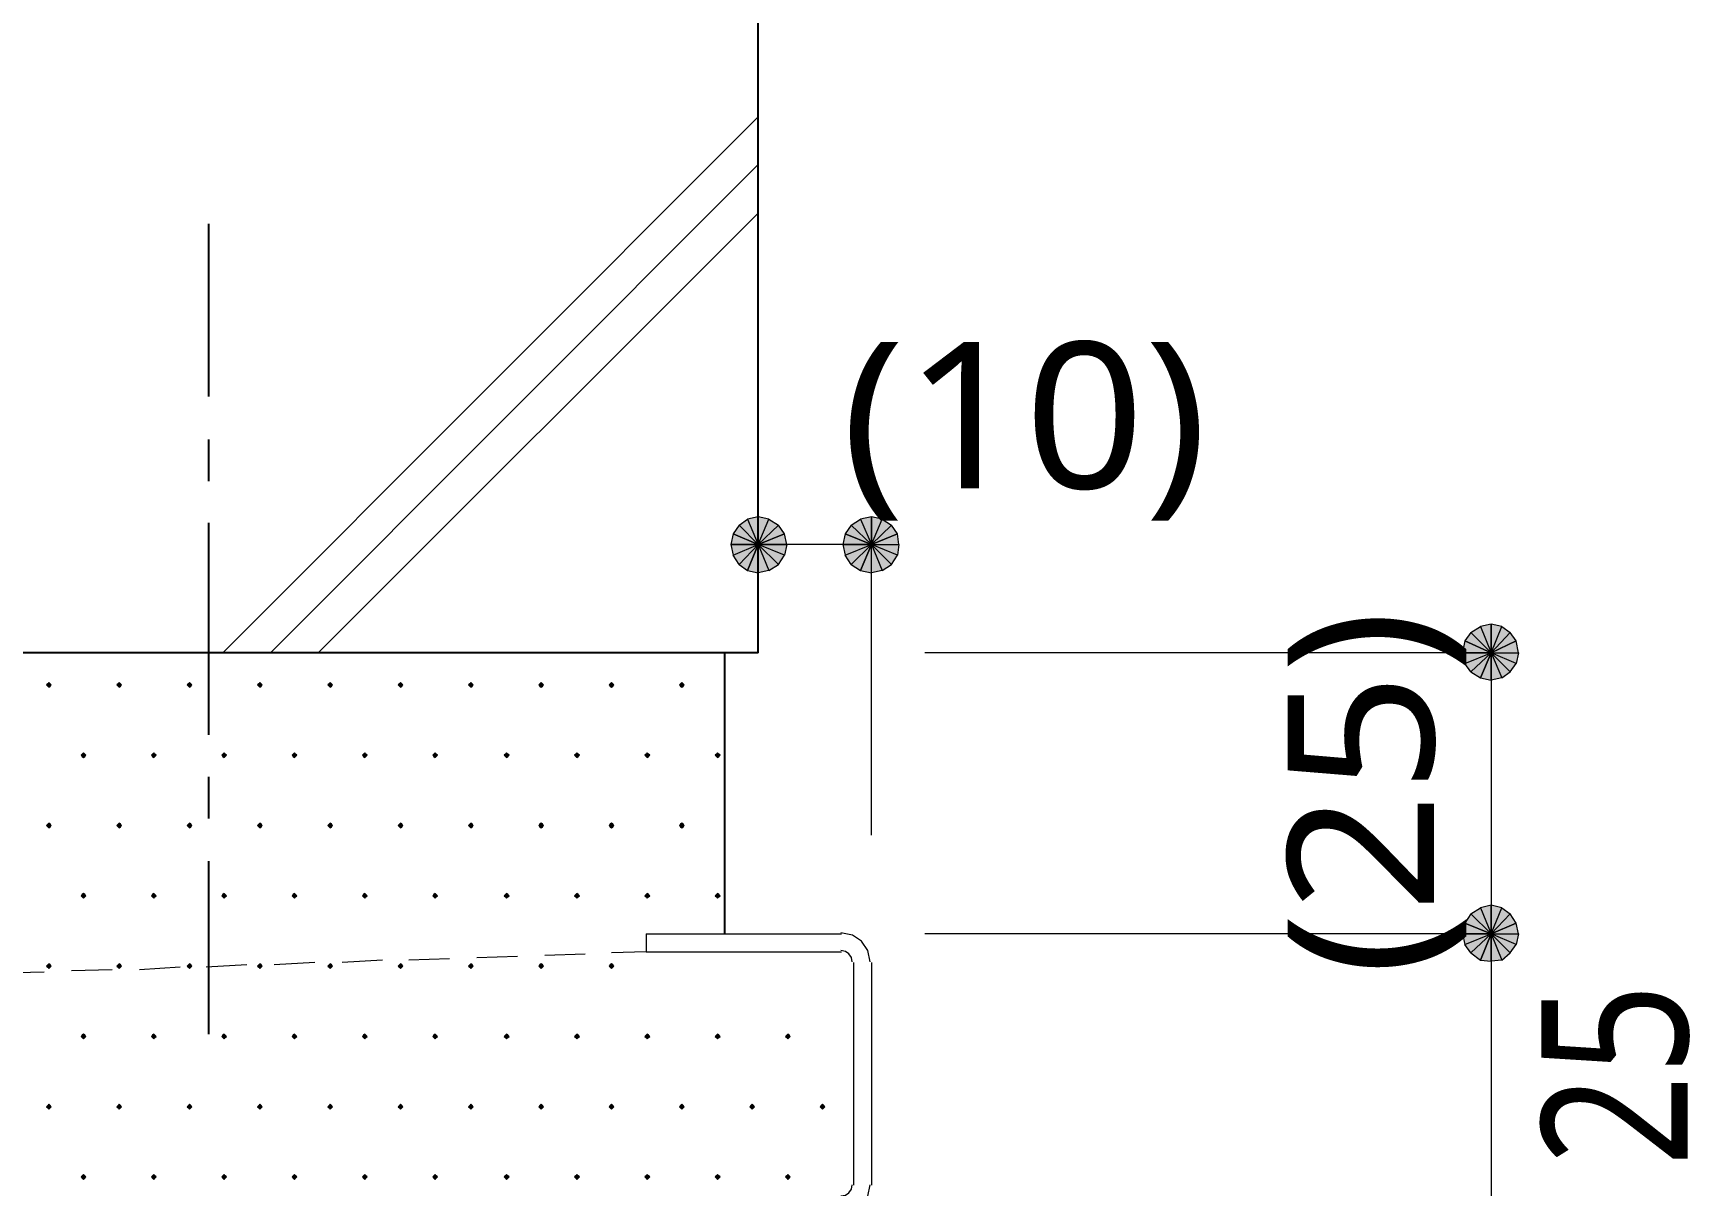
# Model space of a CAD drawing. Header units: millimetres. Extents: x 0 to 420, y 0 to 297.
# Drawn here: x 334.07 to 363.49, y 224.57 to 245.05 of the extents above; entities that cross this region are included whole.
import ezdxf
from ezdxf.enums import TextEntityAlignment as Align

# ---------------------------------------------------------------- set-up
doc = ezdxf.new("R2010")
doc.units = ezdxf.units.MM
doc.styles.add('kst32b', font='NotoSansJP-Variable.ttf')

msp = doc.modelspace()

# ---------------------------------------------------------------- hatches: boundary and pattern name
h = msp.add_hatch(color=7)
h.paths.add_polyline_path([(346.943, 236.453), (346.752, 236.411), (346.943, 235.966), (346.943, 236.453)])
h.paths.add_polyline_path([(346.752, 236.411), (346.943, 235.966), (346.604, 236.305), (346.752, 236.411)])
h.paths.add_polyline_path([(346.943, 235.966), (346.604, 236.305), (346.498, 236.156), (346.943, 235.966)])
h = msp.add_hatch(color=7)
h.paths.add_polyline_path([(347.409, 236.156), (347.303, 236.305), (346.943, 235.966), (347.409, 236.156)])
h.paths.add_polyline_path([(347.303, 236.305), (346.943, 235.966), (347.133, 236.411), (347.303, 236.305)])
h.paths.add_polyline_path([(346.943, 235.966), (347.133, 236.411), (346.943, 236.453), (346.943, 235.966)])
h = msp.add_hatch(color=7)
h.paths.add_polyline_path([(348.954, 236.453), (348.763, 236.411), (348.954, 235.966), (348.954, 236.453)])
h.paths.add_polyline_path([(348.763, 236.411), (348.954, 235.966), (348.594, 236.305), (348.763, 236.411)])
h.paths.add_polyline_path([(348.954, 235.966), (348.594, 236.305), (348.488, 236.156), (348.954, 235.966)])
h = msp.add_hatch(color=7)
h.paths.add_polyline_path([(349.419, 236.156), (349.313, 236.305), (348.954, 235.966), (349.419, 236.156)])
h.paths.add_polyline_path([(349.313, 236.305), (348.954, 235.966), (349.144, 236.411), (349.313, 236.305)])
h.paths.add_polyline_path([(348.954, 235.966), (349.144, 236.411), (348.954, 236.453), (348.954, 235.966)])
for points in [[(346.498, 236.156), (346.456, 235.966), (346.943, 235.966), (346.498, 236.156)], [(348.488, 236.156), (348.446, 235.966), (348.954, 235.966), (348.488, 236.156)], [(359.495, 234.251), (359.452, 234.04), (359.96, 234.04), (359.495, 234.251)], [(334.349, 233.511), (334.328, 233.489), (334.306, 233.468), (334.328, 233.447), (334.349, 233.426), (334.37, 233.447), (334.391, 233.468), (334.37, 233.489), (334.349, 233.511)], [(335.597, 233.511), (335.576, 233.489), (335.555, 233.468), (335.576, 233.447), (335.597, 233.426), (335.619, 233.447), (335.64, 233.468), (335.619, 233.489), (335.597, 233.511)], [(336.846, 233.511), (336.825, 233.489), (336.804, 233.468), (336.825, 233.447), (336.846, 233.426), (336.868, 233.447), (336.889, 233.468), (336.868, 233.489), (336.846, 233.511)], [(338.095, 233.511), (338.074, 233.489), (338.053, 233.468), (338.074, 233.447), (338.095, 233.426), (338.116, 233.447), (338.137, 233.468), (338.116, 233.489), (338.095, 233.511)], [(339.344, 233.511), (339.323, 233.489), (339.302, 233.468), (339.323, 233.447), (339.344, 233.426), (339.365, 233.447), (339.386, 233.468), (339.365, 233.489), (339.344, 233.511)], [(340.593, 233.511), (340.572, 233.489), (340.551, 233.468), (340.572, 233.447), (340.593, 233.426), (340.614, 233.447), (340.635, 233.468), (340.614, 233.489), (340.593, 233.511)], [(341.842, 233.511), (341.821, 233.489), (341.799, 233.468), (341.821, 233.447), (341.842, 233.426), (341.863, 233.447), (341.884, 233.468), (341.863, 233.489), (341.842, 233.511)], [(343.091, 233.511), (343.069, 233.489), (343.048, 233.468), (343.069, 233.447), (343.091, 233.426), (343.112, 233.447), (343.133, 233.468), (343.112, 233.489), (343.091, 233.511)], [(344.339, 233.511), (344.318, 233.489), (344.297, 233.468), (344.318, 233.447), (344.339, 233.426), (344.361, 233.447), (344.382, 233.468), (344.361, 233.489), (344.339, 233.511)], [(345.588, 233.511), (345.567, 233.489), (345.546, 233.468), (345.567, 233.447), (345.588, 233.426), (345.609, 233.447), (345.63, 233.468), (345.609, 233.489), (345.588, 233.511)], [(334.962, 232.262), (334.941, 232.241), (334.92, 232.22), (334.941, 232.198), (334.962, 232.177), (334.984, 232.198), (335.005, 232.22), (334.984, 232.241), (334.962, 232.262)], [(336.211, 232.262), (336.19, 232.241), (336.169, 232.22), (336.19, 232.198), (336.211, 232.177), (336.232, 232.198), (336.254, 232.22), (336.232, 232.241), (336.211, 232.262)], [(337.46, 232.262), (337.439, 232.241), (337.418, 232.22), (337.439, 232.198), (337.46, 232.177), (337.481, 232.198), (337.503, 232.22), (337.481, 232.241), (337.46, 232.262)], [(338.709, 232.262), (338.688, 232.241), (338.667, 232.22), (338.688, 232.198), (338.709, 232.177), (338.73, 232.198), (338.751, 232.22), (338.73, 232.241), (338.709, 232.262)], [(339.958, 232.262), (339.937, 232.241), (339.916, 232.22), (339.937, 232.198), (339.958, 232.177), (339.979, 232.198), (340, 232.22), (339.979, 232.241), (339.958, 232.262)], [(341.207, 232.262), (341.186, 232.241), (341.164, 232.22), (341.186, 232.198), (341.207, 232.177), (341.228, 232.198), (341.249, 232.22), (341.228, 232.241), (341.207, 232.262)], [(342.477, 232.262), (342.455, 232.241), (342.434, 232.22), (342.455, 232.198), (342.477, 232.177), (342.498, 232.198), (342.519, 232.22), (342.498, 232.241), (342.477, 232.262)], [(343.726, 232.262), (343.704, 232.241), (343.683, 232.22), (343.704, 232.198), (343.726, 232.177), (343.747, 232.198), (343.768, 232.22), (343.747, 232.241), (343.726, 232.262)], [(344.974, 232.262), (344.953, 232.241), (344.932, 232.22), (344.953, 232.198), (344.974, 232.177), (344.996, 232.198), (345.017, 232.22), (344.996, 232.241), (344.974, 232.262)], [(346.223, 232.262), (346.202, 232.241), (346.181, 232.22), (346.202, 232.198), (346.223, 232.177), (346.244, 232.198), (346.266, 232.22), (346.244, 232.241), (346.223, 232.262)], [(334.349, 231.013), (334.328, 230.992), (334.306, 230.971), (334.328, 230.949), (334.349, 230.928), (334.37, 230.949), (334.391, 230.971), (334.37, 230.992), (334.349, 231.013)], [(335.597, 231.013), (335.576, 230.992), (335.555, 230.971), (335.576, 230.949), (335.597, 230.928), (335.619, 230.949), (335.64, 230.971), (335.619, 230.992), (335.597, 231.013)], [(336.846, 231.013), (336.825, 230.992), (336.804, 230.971), (336.825, 230.949), (336.846, 230.928), (336.868, 230.949), (336.889, 230.971), (336.868, 230.992), (336.846, 231.013)], [(338.095, 231.013), (338.074, 230.992), (338.053, 230.971), (338.074, 230.949), (338.095, 230.928), (338.116, 230.949), (338.137, 230.971), (338.116, 230.992), (338.095, 231.013)], [(339.344, 231.013), (339.323, 230.992), (339.302, 230.971), (339.323, 230.949), (339.344, 230.928), (339.365, 230.949), (339.386, 230.971), (339.365, 230.992), (339.344, 231.013)], [(340.593, 231.013), (340.572, 230.992), (340.551, 230.971), (340.572, 230.949), (340.593, 230.928), (340.614, 230.949), (340.635, 230.971), (340.614, 230.992), (340.593, 231.013)], [(341.842, 231.013), (341.821, 230.992), (341.799, 230.971), (341.821, 230.949), (341.842, 230.928), (341.863, 230.949), (341.884, 230.971), (341.863, 230.992), (341.842, 231.013)], [(343.091, 231.013), (343.069, 230.992), (343.048, 230.971), (343.069, 230.949), (343.091, 230.928), (343.112, 230.949), (343.133, 230.971), (343.112, 230.992), (343.091, 231.013)], [(344.339, 231.013), (344.318, 230.992), (344.297, 230.971), (344.318, 230.949), (344.339, 230.928), (344.361, 230.949), (344.382, 230.971), (344.361, 230.992), (344.339, 231.013)], [(345.588, 231.013), (345.567, 230.992), (345.546, 230.971), (345.567, 230.949), (345.588, 230.928), (345.609, 230.949), (345.63, 230.971), (345.609, 230.992), (345.588, 231.013)], [(334.962, 229.764), (334.941, 229.743), (334.92, 229.722), (334.941, 229.701), (334.962, 229.679), (334.984, 229.701), (335.005, 229.722), (334.984, 229.743), (334.962, 229.764)], [(336.211, 229.764), (336.19, 229.743), (336.169, 229.722), (336.19, 229.701), (336.211, 229.679), (336.232, 229.701), (336.254, 229.722), (336.232, 229.743), (336.211, 229.764)], [(337.46, 229.764), (337.439, 229.743), (337.418, 229.722), (337.439, 229.701), (337.46, 229.679), (337.481, 229.701), (337.503, 229.722), (337.481, 229.743), (337.46, 229.764)], [(338.709, 229.764), (338.688, 229.743), (338.667, 229.722), (338.688, 229.701), (338.709, 229.679), (338.73, 229.701), (338.751, 229.722), (338.73, 229.743), (338.709, 229.764)], [(339.958, 229.764), (339.937, 229.743), (339.916, 229.722), (339.937, 229.701), (339.958, 229.679), (339.979, 229.701), (340, 229.722), (339.979, 229.743), (339.958, 229.764)], [(341.207, 229.764), (341.186, 229.743), (341.164, 229.722), (341.186, 229.701), (341.207, 229.679), (341.228, 229.701), (341.249, 229.722), (341.228, 229.743), (341.207, 229.764)], [(342.477, 229.764), (342.455, 229.743), (342.434, 229.722), (342.455, 229.701), (342.477, 229.679), (342.498, 229.701), (342.519, 229.722), (342.498, 229.743), (342.477, 229.764)], [(343.726, 229.764), (343.704, 229.743), (343.683, 229.722), (343.704, 229.701), (343.726, 229.679), (343.747, 229.701), (343.768, 229.722), (343.747, 229.743), (343.726, 229.764)], [(344.974, 229.764), (344.953, 229.743), (344.932, 229.722), (344.953, 229.701), (344.974, 229.679), (344.996, 229.701), (345.017, 229.722), (344.996, 229.743), (344.974, 229.764)], [(346.223, 229.764), (346.202, 229.743), (346.181, 229.722), (346.202, 229.701), (346.223, 229.679), (346.244, 229.701), (346.266, 229.722), (346.244, 229.743), (346.223, 229.764)], [(359.495, 229.235), (359.452, 229.045), (359.96, 229.045), (359.495, 229.235)], [(334.349, 228.515), (334.328, 228.494), (334.306, 228.473), (334.328, 228.452), (334.349, 228.431), (334.37, 228.452), (334.391, 228.473), (334.37, 228.494), (334.349, 228.515)], [(335.597, 228.515), (335.576, 228.494), (335.555, 228.473), (335.576, 228.452), (335.597, 228.431), (335.619, 228.452), (335.64, 228.473), (335.619, 228.494), (335.597, 228.515)], [(336.846, 228.515), (336.825, 228.494), (336.804, 228.473), (336.825, 228.452), (336.846, 228.431), (336.868, 228.452), (336.889, 228.473), (336.868, 228.494), (336.846, 228.515)], [(338.095, 228.515), (338.074, 228.494), (338.053, 228.473), (338.074, 228.452), (338.095, 228.431), (338.116, 228.452), (338.137, 228.473), (338.116, 228.494), (338.095, 228.515)], [(339.344, 228.515), (339.323, 228.494), (339.302, 228.473), (339.323, 228.452), (339.344, 228.431), (339.365, 228.452), (339.386, 228.473), (339.365, 228.494), (339.344, 228.515)], [(340.593, 228.515), (340.572, 228.494), (340.551, 228.473), (340.572, 228.452), (340.593, 228.431), (340.614, 228.452), (340.635, 228.473), (340.614, 228.494), (340.593, 228.515)], [(341.842, 228.515), (341.821, 228.494), (341.799, 228.473), (341.821, 228.452), (341.842, 228.431), (341.863, 228.452), (341.884, 228.473), (341.863, 228.494), (341.842, 228.515)], [(343.091, 228.515), (343.069, 228.494), (343.048, 228.473), (343.069, 228.452), (343.091, 228.431), (343.112, 228.452), (343.133, 228.473), (343.112, 228.494), (343.091, 228.515)], [(344.339, 228.515), (344.318, 228.494), (344.297, 228.473), (344.318, 228.452), (344.339, 228.431), (344.361, 228.452), (344.382, 228.473), (344.361, 228.494), (344.339, 228.515)], [(334.962, 227.266), (334.941, 227.245), (334.92, 227.224), (334.941, 227.203), (334.962, 227.182), (334.984, 227.203), (335.005, 227.224), (334.984, 227.245), (334.962, 227.266)], [(336.211, 227.266), (336.19, 227.245), (336.169, 227.224), (336.19, 227.203), (336.211, 227.182), (336.232, 227.203), (336.254, 227.224), (336.232, 227.245), (336.211, 227.266)], [(337.46, 227.266), (337.439, 227.245), (337.418, 227.224), (337.439, 227.203), (337.46, 227.182), (337.481, 227.203), (337.503, 227.224), (337.481, 227.245), (337.46, 227.266)], [(338.709, 227.266), (338.688, 227.245), (338.667, 227.224), (338.688, 227.203), (338.709, 227.182), (338.73, 227.203), (338.751, 227.224), (338.73, 227.245), (338.709, 227.266)], [(339.958, 227.266), (339.937, 227.245), (339.916, 227.224), (339.937, 227.203), (339.958, 227.182), (339.979, 227.203), (340, 227.224), (339.979, 227.245), (339.958, 227.266)], [(341.207, 227.266), (341.186, 227.245), (341.164, 227.224), (341.186, 227.203), (341.207, 227.182), (341.228, 227.203), (341.249, 227.224), (341.228, 227.245), (341.207, 227.266)], [(342.477, 227.266), (342.455, 227.245), (342.434, 227.224), (342.455, 227.203), (342.477, 227.182), (342.498, 227.203), (342.519, 227.224), (342.498, 227.245), (342.477, 227.266)], [(343.726, 227.266), (343.704, 227.245), (343.683, 227.224), (343.704, 227.203), (343.726, 227.182), (343.747, 227.203), (343.768, 227.224), (343.747, 227.245), (343.726, 227.266)], [(344.974, 227.266), (344.953, 227.245), (344.932, 227.224), (344.953, 227.203), (344.974, 227.182), (344.996, 227.203), (345.017, 227.224), (344.996, 227.245), (344.974, 227.266)], [(346.223, 227.266), (346.202, 227.245), (346.181, 227.224), (346.202, 227.203), (346.223, 227.182), (346.244, 227.203), (346.266, 227.224), (346.244, 227.245), (346.223, 227.266)], [(347.472, 227.266), (347.451, 227.245), (347.43, 227.224), (347.451, 227.203), (347.472, 227.182), (347.493, 227.203), (347.514, 227.224), (347.493, 227.245), (347.472, 227.266)], [(334.349, 226.018), (334.328, 225.996), (334.306, 225.975), (334.328, 225.954), (334.349, 225.933), (334.37, 225.954), (334.391, 225.975), (334.37, 225.996), (334.349, 226.018)], [(335.597, 226.018), (335.576, 225.996), (335.555, 225.975), (335.576, 225.954), (335.597, 225.933), (335.619, 225.954), (335.64, 225.975), (335.619, 225.996), (335.597, 226.018)], [(336.846, 226.018), (336.825, 225.996), (336.804, 225.975), (336.825, 225.954), (336.846, 225.933), (336.868, 225.954), (336.889, 225.975), (336.868, 225.996), (336.846, 226.018)], [(338.095, 226.018), (338.074, 225.996), (338.053, 225.975), (338.074, 225.954), (338.095, 225.933), (338.116, 225.954), (338.137, 225.975), (338.116, 225.996), (338.095, 226.018)], [(339.344, 226.018), (339.323, 225.996), (339.302, 225.975), (339.323, 225.954), (339.344, 225.933), (339.365, 225.954), (339.386, 225.975), (339.365, 225.996), (339.344, 226.018)], [(340.593, 226.018), (340.572, 225.996), (340.551, 225.975), (340.572, 225.954), (340.593, 225.933), (340.614, 225.954), (340.635, 225.975), (340.614, 225.996), (340.593, 226.018)], [(341.842, 226.018), (341.821, 225.996), (341.799, 225.975), (341.821, 225.954), (341.842, 225.933), (341.863, 225.954), (341.884, 225.975), (341.863, 225.996), (341.842, 226.018)], [(343.091, 226.018), (343.069, 225.996), (343.048, 225.975), (343.069, 225.954), (343.091, 225.933), (343.112, 225.954), (343.133, 225.975), (343.112, 225.996), (343.091, 226.018)], [(344.339, 226.018), (344.318, 225.996), (344.297, 225.975), (344.318, 225.954), (344.339, 225.933), (344.361, 225.954), (344.382, 225.975), (344.361, 225.996), (344.339, 226.018)], [(345.588, 226.018), (345.567, 225.996), (345.546, 225.975), (345.567, 225.954), (345.588, 225.933), (345.609, 225.954), (345.63, 225.975), (345.609, 225.996), (345.588, 226.018)], [(346.837, 226.018), (346.816, 225.996), (346.795, 225.975), (346.816, 225.954), (346.837, 225.933), (346.858, 225.954), (346.879, 225.975), (346.858, 225.996), (346.837, 226.018)], [(348.086, 226.018), (348.065, 225.996), (348.044, 225.975), (348.065, 225.954), (348.086, 225.933), (348.107, 225.954), (348.128, 225.975), (348.107, 225.996), (348.086, 226.018)], [(334.962, 224.769), (334.941, 224.748), (334.92, 224.726), (334.941, 224.705), (334.962, 224.684), (334.984, 224.705), (335.005, 224.726), (334.984, 224.748), (334.962, 224.769)], [(336.211, 224.769), (336.19, 224.748), (336.169, 224.726), (336.19, 224.705), (336.211, 224.684), (336.232, 224.705), (336.254, 224.726), (336.232, 224.748), (336.211, 224.769)], [(337.46, 224.769), (337.439, 224.748), (337.418, 224.726), (337.439, 224.705), (337.46, 224.684), (337.481, 224.705), (337.503, 224.726), (337.481, 224.748), (337.46, 224.769)], [(338.709, 224.769), (338.688, 224.748), (338.667, 224.726), (338.688, 224.705), (338.709, 224.684), (338.73, 224.705), (338.751, 224.726), (338.73, 224.748), (338.709, 224.769)], [(339.958, 224.769), (339.937, 224.748), (339.916, 224.726), (339.937, 224.705), (339.958, 224.684), (339.979, 224.705), (340, 224.726), (339.979, 224.748), (339.958, 224.769)], [(341.207, 224.769), (341.186, 224.748), (341.164, 224.726), (341.186, 224.705), (341.207, 224.684), (341.228, 224.705), (341.249, 224.726), (341.228, 224.748), (341.207, 224.769)], [(342.477, 224.769), (342.455, 224.748), (342.434, 224.726), (342.455, 224.705), (342.477, 224.684), (342.498, 224.705), (342.519, 224.726), (342.498, 224.748), (342.477, 224.769)], [(343.726, 224.769), (343.704, 224.748), (343.683, 224.726), (343.704, 224.705), (343.726, 224.684), (343.747, 224.705), (343.768, 224.726), (343.747, 224.748), (343.726, 224.769)], [(344.974, 224.769), (344.953, 224.748), (344.932, 224.726), (344.953, 224.705), (344.974, 224.684), (344.996, 224.705), (345.017, 224.726), (344.996, 224.748), (344.974, 224.769)], [(346.223, 224.769), (346.202, 224.748), (346.181, 224.726), (346.202, 224.705), (346.223, 224.684), (346.244, 224.705), (346.266, 224.726), (346.244, 224.748), (346.223, 224.769)], [(347.472, 224.769), (347.451, 224.748), (347.43, 224.726), (347.451, 224.705), (347.472, 224.684), (347.493, 224.705), (347.514, 224.726), (347.493, 224.748), (347.472, 224.769)]]:
    msp.add_hatch(color=7).paths.add_polyline_path(points)
h = msp.add_hatch(color=7)
h.paths.add_polyline_path([(346.456, 235.966), (346.498, 235.775), (346.943, 235.966), (346.456, 235.966)])
h.paths.add_polyline_path([(346.498, 235.775), (346.943, 235.966), (346.604, 235.606), (346.498, 235.775)])
h.paths.add_polyline_path([(346.943, 235.966), (346.604, 235.606), (346.752, 235.5), (346.943, 235.966)])
h = msp.add_hatch(color=7)
h.paths.add_polyline_path([(346.752, 235.5), (346.943, 235.458), (346.943, 235.966), (346.752, 235.5)])
h.paths.add_polyline_path([(346.943, 235.458), (346.943, 235.966), (347.133, 235.5), (346.943, 235.458)])
h.paths.add_polyline_path([(346.943, 235.966), (347.133, 235.5), (347.303, 235.606), (346.943, 235.966)])
h = msp.add_hatch(color=7)
h.paths.add_polyline_path([(347.303, 235.606), (347.409, 235.775), (346.943, 235.966), (347.303, 235.606)])
h.paths.add_polyline_path([(347.409, 235.775), (346.943, 235.966), (347.451, 235.966), (347.409, 235.775)])
h.paths.add_polyline_path([(346.943, 235.966), (347.451, 235.966), (347.409, 236.156), (346.943, 235.966)])
h = msp.add_hatch(color=7)
h.paths.add_polyline_path([(348.446, 235.966), (348.488, 235.775), (348.954, 235.966), (348.446, 235.966)])
h.paths.add_polyline_path([(348.488, 235.775), (348.954, 235.966), (348.594, 235.606), (348.488, 235.775)])
h.paths.add_polyline_path([(348.954, 235.966), (348.594, 235.606), (348.763, 235.5), (348.954, 235.966)])
h = msp.add_hatch(color=7)
h.paths.add_polyline_path([(348.763, 235.5), (348.954, 235.458), (348.954, 235.966), (348.763, 235.5)])
h.paths.add_polyline_path([(348.954, 235.458), (348.954, 235.966), (349.144, 235.5), (348.954, 235.458)])
h.paths.add_polyline_path([(348.954, 235.966), (349.144, 235.5), (349.313, 235.606), (348.954, 235.966)])
h = msp.add_hatch(color=7)
h.paths.add_polyline_path([(349.313, 235.606), (349.419, 235.775), (348.954, 235.966), (349.313, 235.606)])
h.paths.add_polyline_path([(349.419, 235.775), (348.954, 235.966), (349.441, 235.966), (349.419, 235.775)])
h.paths.add_polyline_path([(348.954, 235.966), (349.441, 235.966), (349.419, 236.156), (348.954, 235.966)])
h = msp.add_hatch(color=7)
h.paths.add_polyline_path([(359.96, 234.548), (359.77, 234.505), (359.96, 234.04), (359.96, 234.548)])
h.paths.add_polyline_path([(359.77, 234.505), (359.96, 234.04), (359.6, 234.4), (359.77, 234.505)])
h.paths.add_polyline_path([(359.96, 234.04), (359.6, 234.4), (359.495, 234.251), (359.96, 234.04)])
h = msp.add_hatch(color=7)
h.paths.add_polyline_path([(360.405, 234.251), (360.299, 234.4), (359.96, 234.04), (360.405, 234.251)])
h.paths.add_polyline_path([(360.299, 234.4), (359.96, 234.04), (360.151, 234.505), (360.299, 234.4)])
h.paths.add_polyline_path([(359.96, 234.04), (360.151, 234.505), (359.96, 234.548), (359.96, 234.04)])
h = msp.add_hatch(color=7)
h.paths.add_polyline_path([(360.299, 233.701), (360.405, 233.849), (359.96, 234.04), (360.299, 233.701)])
h.paths.add_polyline_path([(360.405, 233.849), (359.96, 234.04), (360.447, 234.04), (360.405, 233.849)])
h.paths.add_polyline_path([(359.96, 234.04), (360.447, 234.04), (360.405, 234.251), (359.96, 234.04)])
h = msp.add_hatch(color=7)
h.paths.add_polyline_path([(359.452, 234.04), (359.495, 233.849), (359.96, 234.04), (359.452, 234.04)])
h.paths.add_polyline_path([(359.495, 233.849), (359.96, 234.04), (359.6, 233.701), (359.495, 233.849)])
h.paths.add_polyline_path([(359.96, 234.04), (359.6, 233.701), (359.77, 233.595), (359.96, 234.04)])
h = msp.add_hatch(color=7)
h.paths.add_polyline_path([(359.77, 233.595), (359.96, 233.553), (359.96, 234.04), (359.77, 233.595)])
h.paths.add_polyline_path([(359.96, 233.553), (359.96, 234.04), (360.151, 233.595), (359.96, 233.553)])
h.paths.add_polyline_path([(359.96, 234.04), (360.151, 233.595), (360.299, 233.701), (359.96, 234.04)])
h = msp.add_hatch(color=7)
h.paths.add_polyline_path([(359.96, 229.553), (359.77, 229.51), (359.96, 229.045), (359.96, 229.553)])
h.paths.add_polyline_path([(359.77, 229.51), (359.96, 229.045), (359.6, 229.404), (359.77, 229.51)])
h.paths.add_polyline_path([(359.96, 229.045), (359.6, 229.404), (359.495, 229.235), (359.96, 229.045)])
h = msp.add_hatch(color=7)
h.paths.add_polyline_path([(360.405, 229.235), (360.299, 229.404), (359.96, 229.045), (360.405, 229.235)])
h.paths.add_polyline_path([(360.299, 229.404), (359.96, 229.045), (360.151, 229.51), (360.299, 229.404)])
h.paths.add_polyline_path([(359.96, 229.045), (360.151, 229.51), (359.96, 229.553), (359.96, 229.045)])
h = msp.add_hatch(color=7)
h.paths.add_polyline_path([(360.299, 228.706), (360.405, 228.854), (359.96, 229.045), (360.299, 228.706)])
h.paths.add_polyline_path([(360.405, 228.854), (359.96, 229.045), (360.447, 229.045), (360.405, 228.854)])
h.paths.add_polyline_path([(359.96, 229.045), (360.447, 229.045), (360.405, 229.235), (359.96, 229.045)])
h = msp.add_hatch(color=7)
h.paths.add_polyline_path([(359.452, 229.045), (359.495, 228.854), (359.96, 229.045), (359.452, 229.045)])
h.paths.add_polyline_path([(359.495, 228.854), (359.96, 229.045), (359.6, 228.706), (359.495, 228.854)])
h.paths.add_polyline_path([(359.96, 229.045), (359.6, 228.706), (359.77, 228.579), (359.96, 229.045)])
h = msp.add_hatch(color=7)
h.paths.add_polyline_path([(359.77, 228.579), (359.96, 228.558), (359.96, 229.045), (359.77, 228.579)])
h.paths.add_polyline_path([(359.96, 228.558), (359.96, 229.045), (360.151, 228.579), (359.96, 228.558)])
h.paths.add_polyline_path([(359.96, 229.045), (360.151, 228.579), (360.299, 228.706), (359.96, 229.045)])

# ---------------------------------------------------------------- linework, layer by layer
at = {"lineweight": 25}
for points in [[(346.943, 234.04), (346.943, 256.053)], [(337.185, 241.66), (337.185, 238.591)], [(337.185, 237.829), (337.185, 237.088)], [(337.185, 236.347), (337.185, 232.579)], [(346.943, 234.04), (320.442, 234.04)], [(346.35, 229.045), (346.35, 234.04)], [(337.185, 231.838), (337.185, 231.098)], [(337.185, 230.336), (337.185, 227.266)]]:
    msp.add_lwpolyline(points, dxfattribs=at)
at = {"lineweight": 13}
for points in [[(337.439, 234.04), (346.943, 243.565)], [(338.286, 234.04), (346.943, 242.718)], [(339.132, 234.04), (346.943, 241.85)], [(348.954, 230.801), (348.954, 235.966), (346.943, 235.966)], [(359.96, 234.04), (349.906, 234.04)], [(359.96, 234.04), (359.96, 229.045), (359.96, 224.049), (359.96, 223.456)], [(344.953, 229.045), (348.425, 229.045)], [(344.953, 229.045), (344.953, 228.727)], [(348.932, 228.547), (348.892, 228.749), (348.781, 228.914), (348.616, 229.025), (348.414, 229.066)], [(359.96, 229.045), (349.906, 229.045)], [(342.667, 228.642), (341.947, 228.621)], [(343.874, 228.685), (343.154, 228.663)], [(344.953, 228.727), (344.339, 228.706)], [(344.953, 228.727), (348.425, 228.727)], [(348.615, 228.547), (348.599, 228.625), (348.556, 228.689), (348.492, 228.732), (348.414, 228.748)], [(334.264, 228.367), (333.544, 228.346)], [(335.471, 228.409), (334.751, 228.388)], [(336.677, 228.452), (335.957, 228.409)], [(337.862, 228.494), (337.143, 228.452)], [(339.069, 228.537), (338.349, 228.494)], [(340.275, 228.579), (339.556, 228.537)], [(341.461, 228.6), (340.741, 228.579)], [(348.636, 228.537), (348.636, 224.578)], [(348.954, 228.537), (348.954, 224.578)], [(348.414, 224.07), (348.616, 224.111), (348.781, 224.222), (348.892, 224.387), (348.932, 224.589)], [(348.414, 224.388), (348.492, 224.404), (348.556, 224.447), (348.599, 224.511), (348.615, 224.589)]]:
    msp.add_lwpolyline(points, dxfattribs=at)
at = {"lineweight": 0}
for points in [[(346.943, 235.966), (346.604, 236.305), (346.498, 236.156)], [(346.752, 236.411), (346.943, 235.966), (346.604, 236.305)], [(346.943, 236.453), (346.752, 236.411), (346.943, 235.966)], [(346.943, 235.966), (347.133, 236.411), (346.943, 236.453)], [(347.303, 236.305), (346.943, 235.966), (347.133, 236.411)], [(347.409, 236.156), (347.303, 236.305), (346.943, 235.966)], [(348.954, 235.966), (348.594, 236.305), (348.488, 236.156)], [(348.763, 236.411), (348.954, 235.966), (348.594, 236.305)], [(348.954, 236.453), (348.763, 236.411), (348.954, 235.966)], [(348.954, 235.966), (349.144, 236.411), (348.954, 236.453)], [(349.313, 236.305), (348.954, 235.966), (349.144, 236.411)], [(349.419, 236.156), (349.313, 236.305), (348.954, 235.966)], [(346.498, 236.156), (346.456, 235.966), (346.943, 235.966)], [(346.456, 235.966), (346.498, 235.775), (346.943, 235.966)], [(346.498, 235.775), (346.943, 235.966), (346.604, 235.606)], [(346.943, 235.966), (346.604, 235.606), (346.752, 235.5)], [(346.752, 235.5), (346.943, 235.458), (346.943, 235.966)], [(346.943, 235.966), (347.451, 235.966), (347.409, 236.156)], [(346.943, 235.458), (346.943, 235.966), (347.133, 235.5)], [(346.943, 235.966), (347.133, 235.5), (347.303, 235.606)], [(347.303, 235.606), (347.409, 235.775), (346.943, 235.966)], [(347.409, 235.775), (346.943, 235.966), (347.451, 235.966)], [(348.488, 236.156), (348.446, 235.966), (348.954, 235.966)], [(348.446, 235.966), (348.488, 235.775), (348.954, 235.966)], [(348.488, 235.775), (348.954, 235.966), (348.594, 235.606)], [(348.954, 235.966), (348.594, 235.606), (348.763, 235.5)], [(348.763, 235.5), (348.954, 235.458), (348.954, 235.966)], [(348.954, 235.966), (349.441, 235.966), (349.419, 236.156)], [(348.954, 235.458), (348.954, 235.966), (349.144, 235.5)], [(348.954, 235.966), (349.144, 235.5), (349.313, 235.606)], [(349.313, 235.606), (349.419, 235.775), (348.954, 235.966)], [(349.419, 235.775), (348.954, 235.966), (349.441, 235.966)], [(359.77, 234.505), (359.96, 234.04), (359.6, 234.4)], [(359.96, 234.548), (359.77, 234.505), (359.96, 234.04)], [(359.96, 234.04), (360.151, 234.505), (359.96, 234.548)], [(360.299, 234.4), (359.96, 234.04), (360.151, 234.505)], [(359.495, 234.251), (359.452, 234.04), (359.96, 234.04)], [(359.96, 234.04), (359.6, 234.4), (359.495, 234.251)], [(360.405, 234.251), (360.299, 234.4), (359.96, 234.04)], [(359.96, 234.04), (360.447, 234.04), (360.405, 234.251)], [(359.452, 234.04), (359.495, 233.849), (359.96, 234.04)], [(359.495, 233.849), (359.96, 234.04), (359.6, 233.701)], [(359.96, 234.04), (359.6, 233.701), (359.77, 233.595)], [(359.77, 233.595), (359.96, 233.553), (359.96, 234.04)], [(359.96, 233.553), (359.96, 234.04), (360.151, 233.595)], [(359.96, 234.04), (360.151, 233.595), (360.299, 233.701)], [(360.299, 233.701), (360.405, 233.849), (359.96, 234.04)], [(360.405, 233.849), (359.96, 234.04), (360.447, 234.04)], [(334.349, 233.511), (334.328, 233.489), (334.306, 233.468), (334.328, 233.447), (334.349, 233.426), (334.37, 233.447), (334.391, 233.468), (334.37, 233.489)], [(335.597, 233.511), (335.576, 233.489), (335.555, 233.468), (335.576, 233.447), (335.597, 233.426), (335.619, 233.447), (335.64, 233.468), (335.619, 233.489)], [(336.846, 233.511), (336.825, 233.489), (336.804, 233.468), (336.825, 233.447), (336.846, 233.426), (336.868, 233.447), (336.889, 233.468), (336.868, 233.489)], [(338.095, 233.511), (338.074, 233.489), (338.053, 233.468), (338.074, 233.447), (338.095, 233.426), (338.116, 233.447), (338.137, 233.468), (338.116, 233.489)], [(339.344, 233.511), (339.323, 233.489), (339.302, 233.468), (339.323, 233.447), (339.344, 233.426), (339.365, 233.447), (339.386, 233.468), (339.365, 233.489)], [(340.593, 233.511), (340.572, 233.489), (340.551, 233.468), (340.572, 233.447), (340.593, 233.426), (340.614, 233.447), (340.635, 233.468), (340.614, 233.489)], [(341.842, 233.511), (341.821, 233.489), (341.799, 233.468), (341.821, 233.447), (341.842, 233.426), (341.863, 233.447), (341.884, 233.468), (341.863, 233.489)], [(343.091, 233.511), (343.069, 233.489), (343.048, 233.468), (343.069, 233.447), (343.091, 233.426), (343.112, 233.447), (343.133, 233.468), (343.112, 233.489)], [(344.339, 233.511), (344.318, 233.489), (344.297, 233.468), (344.318, 233.447), (344.339, 233.426), (344.361, 233.447), (344.382, 233.468), (344.361, 233.489)], [(345.588, 233.511), (345.567, 233.489), (345.546, 233.468), (345.567, 233.447), (345.588, 233.426), (345.609, 233.447), (345.63, 233.468), (345.609, 233.489)], [(334.962, 232.262), (334.941, 232.241), (334.92, 232.22), (334.941, 232.198), (334.962, 232.177), (334.984, 232.198), (335.005, 232.22), (334.984, 232.241)], [(336.211, 232.262), (336.19, 232.241), (336.169, 232.22), (336.19, 232.198), (336.211, 232.177), (336.232, 232.198), (336.254, 232.22), (336.232, 232.241)], [(337.46, 232.262), (337.439, 232.241), (337.418, 232.22), (337.439, 232.198), (337.46, 232.177), (337.481, 232.198), (337.503, 232.22), (337.481, 232.241)], [(338.709, 232.262), (338.688, 232.241), (338.667, 232.22), (338.688, 232.198), (338.709, 232.177), (338.73, 232.198), (338.751, 232.22), (338.73, 232.241)], [(339.958, 232.262), (339.937, 232.241), (339.916, 232.22), (339.937, 232.198), (339.958, 232.177), (339.979, 232.198), (340, 232.22), (339.979, 232.241)], [(341.207, 232.262), (341.186, 232.241), (341.164, 232.22), (341.186, 232.198), (341.207, 232.177), (341.228, 232.198), (341.249, 232.22), (341.228, 232.241)], [(342.477, 232.262), (342.455, 232.241), (342.434, 232.22), (342.455, 232.198), (342.477, 232.177), (342.498, 232.198), (342.519, 232.22), (342.498, 232.241)], [(343.726, 232.262), (343.704, 232.241), (343.683, 232.22), (343.704, 232.198), (343.726, 232.177), (343.747, 232.198), (343.768, 232.22), (343.747, 232.241)], [(344.974, 232.262), (344.953, 232.241), (344.932, 232.22), (344.953, 232.198), (344.974, 232.177), (344.996, 232.198), (345.017, 232.22), (344.996, 232.241)], [(346.223, 232.262), (346.202, 232.241), (346.181, 232.22), (346.202, 232.198), (346.223, 232.177), (346.244, 232.198), (346.266, 232.22), (346.244, 232.241)], [(334.349, 231.013), (334.328, 230.992), (334.306, 230.971), (334.328, 230.949), (334.349, 230.928), (334.37, 230.949), (334.391, 230.971), (334.37, 230.992)], [(335.597, 231.013), (335.576, 230.992), (335.555, 230.971), (335.576, 230.949), (335.597, 230.928), (335.619, 230.949), (335.64, 230.971), (335.619, 230.992)], [(336.846, 231.013), (336.825, 230.992), (336.804, 230.971), (336.825, 230.949), (336.846, 230.928), (336.868, 230.949), (336.889, 230.971), (336.868, 230.992)], [(338.095, 231.013), (338.074, 230.992), (338.053, 230.971), (338.074, 230.949), (338.095, 230.928), (338.116, 230.949), (338.137, 230.971), (338.116, 230.992)], [(339.344, 231.013), (339.323, 230.992), (339.302, 230.971), (339.323, 230.949), (339.344, 230.928), (339.365, 230.949), (339.386, 230.971), (339.365, 230.992)], [(340.593, 231.013), (340.572, 230.992), (340.551, 230.971), (340.572, 230.949), (340.593, 230.928), (340.614, 230.949), (340.635, 230.971), (340.614, 230.992)], [(341.842, 231.013), (341.821, 230.992), (341.799, 230.971), (341.821, 230.949), (341.842, 230.928), (341.863, 230.949), (341.884, 230.971), (341.863, 230.992)], [(343.091, 231.013), (343.069, 230.992), (343.048, 230.971), (343.069, 230.949), (343.091, 230.928), (343.112, 230.949), (343.133, 230.971), (343.112, 230.992)], [(344.339, 231.013), (344.318, 230.992), (344.297, 230.971), (344.318, 230.949), (344.339, 230.928), (344.361, 230.949), (344.382, 230.971), (344.361, 230.992)], [(345.588, 231.013), (345.567, 230.992), (345.546, 230.971), (345.567, 230.949), (345.588, 230.928), (345.609, 230.949), (345.63, 230.971), (345.609, 230.992)], [(334.962, 229.764), (334.941, 229.743), (334.92, 229.722), (334.941, 229.701), (334.962, 229.679), (334.984, 229.701), (335.005, 229.722), (334.984, 229.743)], [(336.211, 229.764), (336.19, 229.743), (336.169, 229.722), (336.19, 229.701), (336.211, 229.679), (336.232, 229.701), (336.254, 229.722), (336.232, 229.743)], [(337.46, 229.764), (337.439, 229.743), (337.418, 229.722), (337.439, 229.701), (337.46, 229.679), (337.481, 229.701), (337.503, 229.722), (337.481, 229.743)], [(338.709, 229.764), (338.688, 229.743), (338.667, 229.722), (338.688, 229.701), (338.709, 229.679), (338.73, 229.701), (338.751, 229.722), (338.73, 229.743)], [(339.958, 229.764), (339.937, 229.743), (339.916, 229.722), (339.937, 229.701), (339.958, 229.679), (339.979, 229.701), (340, 229.722), (339.979, 229.743)], [(341.207, 229.764), (341.186, 229.743), (341.164, 229.722), (341.186, 229.701), (341.207, 229.679), (341.228, 229.701), (341.249, 229.722), (341.228, 229.743)], [(342.477, 229.764), (342.455, 229.743), (342.434, 229.722), (342.455, 229.701), (342.477, 229.679), (342.498, 229.701), (342.519, 229.722), (342.498, 229.743)], [(343.726, 229.764), (343.704, 229.743), (343.683, 229.722), (343.704, 229.701), (343.726, 229.679), (343.747, 229.701), (343.768, 229.722), (343.747, 229.743)], [(344.974, 229.764), (344.953, 229.743), (344.932, 229.722), (344.953, 229.701), (344.974, 229.679), (344.996, 229.701), (345.017, 229.722), (344.996, 229.743)], [(346.223, 229.764), (346.202, 229.743), (346.181, 229.722), (346.202, 229.701), (346.223, 229.679), (346.244, 229.701), (346.266, 229.722), (346.244, 229.743)], [(359.77, 229.51), (359.96, 229.045), (359.6, 229.404)], [(359.96, 229.553), (359.77, 229.51), (359.96, 229.045)], [(359.96, 229.045), (360.151, 229.51), (359.96, 229.553)], [(360.299, 229.404), (359.96, 229.045), (360.151, 229.51)], [(359.495, 229.235), (359.452, 229.045), (359.96, 229.045)], [(359.96, 229.045), (359.6, 229.404), (359.495, 229.235)], [(360.405, 229.235), (360.299, 229.404), (359.96, 229.045)], [(359.96, 229.045), (360.447, 229.045), (360.405, 229.235)], [(359.452, 229.045), (359.495, 228.854), (359.96, 229.045)], [(359.495, 228.854), (359.96, 229.045), (359.6, 228.706)], [(359.96, 229.045), (359.6, 228.706), (359.77, 228.579)], [(359.77, 228.579), (359.96, 228.558), (359.96, 229.045)], [(359.96, 228.558), (359.96, 229.045), (360.151, 228.579)], [(359.96, 229.045), (360.151, 228.579), (360.299, 228.706)], [(360.299, 228.706), (360.405, 228.854), (359.96, 229.045)], [(360.405, 228.854), (359.96, 229.045), (360.447, 229.045)], [(334.349, 228.515), (334.328, 228.494), (334.306, 228.473), (334.328, 228.452), (334.349, 228.431), (334.37, 228.452), (334.391, 228.473), (334.37, 228.494)], [(335.597, 228.515), (335.576, 228.494), (335.555, 228.473), (335.576, 228.452), (335.597, 228.431), (335.619, 228.452), (335.64, 228.473), (335.619, 228.494)], [(336.846, 228.515), (336.825, 228.494), (336.804, 228.473), (336.825, 228.452), (336.846, 228.431), (336.868, 228.452), (336.889, 228.473), (336.868, 228.494)], [(338.095, 228.515), (338.074, 228.494), (338.053, 228.473), (338.074, 228.452), (338.095, 228.431), (338.116, 228.452), (338.137, 228.473), (338.116, 228.494)], [(339.344, 228.515), (339.323, 228.494), (339.302, 228.473), (339.323, 228.452), (339.344, 228.431), (339.365, 228.452), (339.386, 228.473), (339.365, 228.494)], [(340.593, 228.515), (340.572, 228.494), (340.551, 228.473), (340.572, 228.452), (340.593, 228.431), (340.614, 228.452), (340.635, 228.473), (340.614, 228.494)], [(341.842, 228.515), (341.821, 228.494), (341.799, 228.473), (341.821, 228.452), (341.842, 228.431), (341.863, 228.452), (341.884, 228.473), (341.863, 228.494)], [(343.091, 228.515), (343.069, 228.494), (343.048, 228.473), (343.069, 228.452), (343.091, 228.431), (343.112, 228.452), (343.133, 228.473), (343.112, 228.494)], [(344.339, 228.515), (344.318, 228.494), (344.297, 228.473), (344.318, 228.452), (344.339, 228.431), (344.361, 228.452), (344.382, 228.473), (344.361, 228.494)], [(334.962, 227.266), (334.941, 227.245), (334.92, 227.224), (334.941, 227.203), (334.962, 227.182), (334.984, 227.203), (335.005, 227.224), (334.984, 227.245)], [(336.211, 227.266), (336.19, 227.245), (336.169, 227.224), (336.19, 227.203), (336.211, 227.182), (336.232, 227.203), (336.254, 227.224), (336.232, 227.245)], [(337.46, 227.266), (337.439, 227.245), (337.418, 227.224), (337.439, 227.203), (337.46, 227.182), (337.481, 227.203), (337.503, 227.224), (337.481, 227.245)], [(338.709, 227.266), (338.688, 227.245), (338.667, 227.224), (338.688, 227.203), (338.709, 227.182), (338.73, 227.203), (338.751, 227.224), (338.73, 227.245)], [(339.958, 227.266), (339.937, 227.245), (339.916, 227.224), (339.937, 227.203), (339.958, 227.182), (339.979, 227.203), (340, 227.224), (339.979, 227.245)], [(341.207, 227.266), (341.186, 227.245), (341.164, 227.224), (341.186, 227.203), (341.207, 227.182), (341.228, 227.203), (341.249, 227.224), (341.228, 227.245)], [(342.477, 227.266), (342.455, 227.245), (342.434, 227.224), (342.455, 227.203), (342.477, 227.182), (342.498, 227.203), (342.519, 227.224), (342.498, 227.245)], [(343.726, 227.266), (343.704, 227.245), (343.683, 227.224), (343.704, 227.203), (343.726, 227.182), (343.747, 227.203), (343.768, 227.224), (343.747, 227.245)], [(344.974, 227.266), (344.953, 227.245), (344.932, 227.224), (344.953, 227.203), (344.974, 227.182), (344.996, 227.203), (345.017, 227.224), (344.996, 227.245)], [(346.223, 227.266), (346.202, 227.245), (346.181, 227.224), (346.202, 227.203), (346.223, 227.182), (346.244, 227.203), (346.266, 227.224), (346.244, 227.245)], [(347.472, 227.266), (347.451, 227.245), (347.43, 227.224), (347.451, 227.203), (347.472, 227.182), (347.493, 227.203), (347.514, 227.224), (347.493, 227.245)], [(334.349, 226.018), (334.328, 225.996), (334.306, 225.975), (334.328, 225.954), (334.349, 225.933), (334.37, 225.954), (334.391, 225.975), (334.37, 225.996)], [(335.597, 226.018), (335.576, 225.996), (335.555, 225.975), (335.576, 225.954), (335.597, 225.933), (335.619, 225.954), (335.64, 225.975), (335.619, 225.996)], [(336.846, 226.018), (336.825, 225.996), (336.804, 225.975), (336.825, 225.954), (336.846, 225.933), (336.868, 225.954), (336.889, 225.975), (336.868, 225.996)], [(338.095, 226.018), (338.074, 225.996), (338.053, 225.975), (338.074, 225.954), (338.095, 225.933), (338.116, 225.954), (338.137, 225.975), (338.116, 225.996)], [(339.344, 226.018), (339.323, 225.996), (339.302, 225.975), (339.323, 225.954), (339.344, 225.933), (339.365, 225.954), (339.386, 225.975), (339.365, 225.996)], [(340.593, 226.018), (340.572, 225.996), (340.551, 225.975), (340.572, 225.954), (340.593, 225.933), (340.614, 225.954), (340.635, 225.975), (340.614, 225.996)], [(341.842, 226.018), (341.821, 225.996), (341.799, 225.975), (341.821, 225.954), (341.842, 225.933), (341.863, 225.954), (341.884, 225.975), (341.863, 225.996)], [(343.091, 226.018), (343.069, 225.996), (343.048, 225.975), (343.069, 225.954), (343.091, 225.933), (343.112, 225.954), (343.133, 225.975), (343.112, 225.996)], [(344.339, 226.018), (344.318, 225.996), (344.297, 225.975), (344.318, 225.954), (344.339, 225.933), (344.361, 225.954), (344.382, 225.975), (344.361, 225.996)], [(345.588, 226.018), (345.567, 225.996), (345.546, 225.975), (345.567, 225.954), (345.588, 225.933), (345.609, 225.954), (345.63, 225.975), (345.609, 225.996)], [(346.837, 226.018), (346.816, 225.996), (346.795, 225.975), (346.816, 225.954), (346.837, 225.933), (346.858, 225.954), (346.879, 225.975), (346.858, 225.996)], [(348.086, 226.018), (348.065, 225.996), (348.044, 225.975), (348.065, 225.954), (348.086, 225.933), (348.107, 225.954), (348.128, 225.975), (348.107, 225.996)], [(334.962, 224.769), (334.941, 224.748), (334.92, 224.726), (334.941, 224.705), (334.962, 224.684), (334.984, 224.705), (335.005, 224.726), (334.984, 224.748)], [(336.211, 224.769), (336.19, 224.748), (336.169, 224.726), (336.19, 224.705), (336.211, 224.684), (336.232, 224.705), (336.254, 224.726), (336.232, 224.748)], [(337.46, 224.769), (337.439, 224.748), (337.418, 224.726), (337.439, 224.705), (337.46, 224.684), (337.481, 224.705), (337.503, 224.726), (337.481, 224.748)], [(338.709, 224.769), (338.688, 224.748), (338.667, 224.726), (338.688, 224.705), (338.709, 224.684), (338.73, 224.705), (338.751, 224.726), (338.73, 224.748)], [(339.958, 224.769), (339.937, 224.748), (339.916, 224.726), (339.937, 224.705), (339.958, 224.684), (339.979, 224.705), (340, 224.726), (339.979, 224.748)], [(341.207, 224.769), (341.186, 224.748), (341.164, 224.726), (341.186, 224.705), (341.207, 224.684), (341.228, 224.705), (341.249, 224.726), (341.228, 224.748)], [(342.477, 224.769), (342.455, 224.748), (342.434, 224.726), (342.455, 224.705), (342.477, 224.684), (342.498, 224.705), (342.519, 224.726), (342.498, 224.748)], [(343.726, 224.769), (343.704, 224.748), (343.683, 224.726), (343.704, 224.705), (343.726, 224.684), (343.747, 224.705), (343.768, 224.726), (343.747, 224.748)], [(344.974, 224.769), (344.953, 224.748), (344.932, 224.726), (344.953, 224.705), (344.974, 224.684), (344.996, 224.705), (345.017, 224.726), (344.996, 224.748)], [(346.223, 224.769), (346.202, 224.748), (346.181, 224.726), (346.202, 224.705), (346.223, 224.684), (346.244, 224.705), (346.266, 224.726), (346.244, 224.748)], [(347.472, 224.769), (347.451, 224.748), (347.43, 224.726), (347.451, 224.705), (347.472, 224.684), (347.493, 224.705), (347.514, 224.726), (347.493, 224.748)]]:
    msp.add_lwpolyline(points, close=True, dxfattribs=at)

# ---------------------------------------------------------------- texts
at = {"style": 'kst32b'}
for s, p, p2 in [('(10)', (348.425, 236.961), (354.922, 236.961)), ('(25)', (358.944, 228.304), (358.944, 234.801)), ('25', (363.453, 224.917), (363.453, 228.166))]:
    msp.add_text(s, height=2.5989, dxfattribs=at).set_placement(p, p2, align=Align.FIT)

doc.saveas('drawing.dxf')
